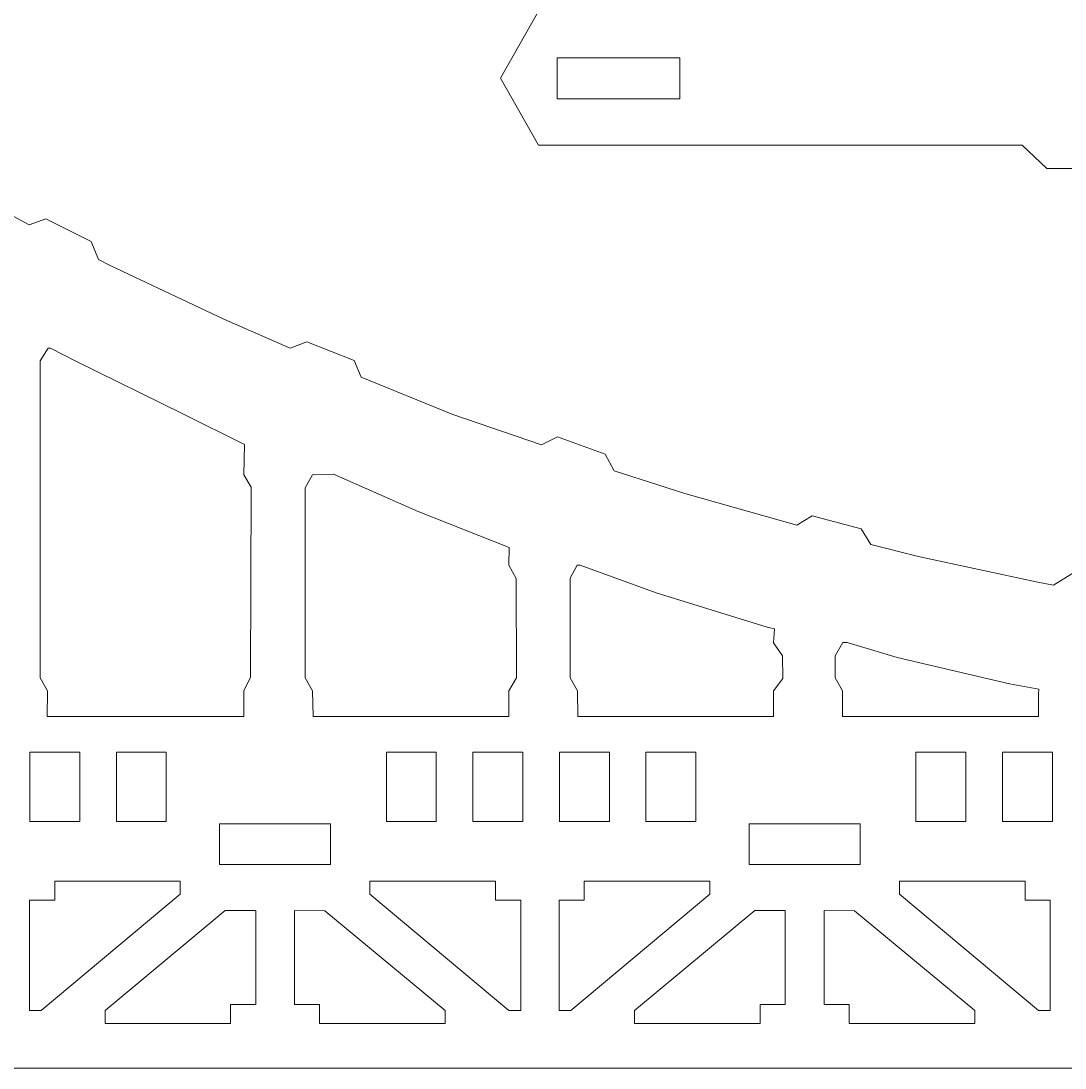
# Model space of a CAD drawing. Header units: millimetres. Extents: x -847 to 848, y -600 to 600.
# Drawn here: x -347 to -245.5, y -272.3 to -170.6 of the extents above; entities that cross this region are included whole.
import ezdxf

# ---------------------------------------------------------------- set-up
doc = ezdxf.new("R2010")
doc.units = ezdxf.units.MM
doc.header["$MEASUREMENT"] = 0

msp = doc.modelspace()

# ---------------------------------------------------------------- linework, layer by layer
at = {"color": 2, "lineweight": 5}
msp.add_open_spline([(-535.3885, -34.398), (-535.3885, -34.398), (-535.3896, -33.7854), (-535.3896, -33.7854), (-535.3896, -33.7854), (-535.3896, -33.7854), (-532.9828, -30.9459), (-532.9828, -30.9459), (-532.9828, -30.9459), (-532.9828, -30.9459), (-532.9828, -28.448), (-532.9828, -28.448), (-532.9828, -28.448), (-532.9828, -28.448), (-532.9359, -28.448), (-532.9359, -28.448), (-532.9359, -28.448), (-532.9359, -28.448), (-532.9359, -27.7929), (-532.9359, -27.7929), (-532.9359, -27.7929), (-532.9359, -27.7929), (-531.709, -27.7929), (-531.709, -27.7929), (-531.709, -27.7929), (-531.709, -27.7929), (-530.515, -26.1435), (-530.515, -26.1435), (-530.515, -26.1435), (-530.515, -26.1435), (-530.5239, -25.5068), (-530.5239, -25.5068), (-530.5239, -25.5068), (-532.0472, -24.6632), (-532.6101, -23.1772), (-532.3743, -21.7875), (-532.3743, -21.7875), (-532.2705, -19.8965), (-530.6921, -18.0486), (-528.0301, -18.0486), (-528.0301, -18.0486), (-524.9922, -18.0486), (-523.3659, -20.4563), (-523.7328, -22.5877), (-523.7328, -22.5877), (-523.7924, -23.7023), (-524.3788, -24.7878), (-525.5722, -25.4729), (-525.5722, -25.4729), (-525.5722, -25.4729), (-525.5516, -26.1181), (-525.5516, -26.1181), (-525.5516, -26.1181), (-525.5516, -26.1181), (-524.3505, -27.7929), (-524.3505, -27.7929), (-524.3505, -27.7929), (-524.3505, -27.7929), (-523.1242, -27.7929), (-523.1242, -27.7929), (-523.1242, -27.7929), (-523.1242, -27.7929), (-523.1242, -30.8906), (-523.1242, -30.8906), (-523.1242, -30.8906), (-523.1242, -30.8906), (-520.6715, -33.7854), (-520.6715, -33.7854), (-520.6715, -33.7854), (-520.6715, -33.7854), (-520.6399, -34.7857), (-520.6399, -34.7857), (-520.6399, -34.7857), (-520.6399, -34.7857), (-512.6021, -45.6883), (-512.6021, -45.6883), (-512.6021, -45.6883), (-512.6021, -45.6883), (-503.1482, -57.5864), (-503.1482, -57.5864), (-503.1482, -57.5864), (-503.1482, -57.5864), (-496.9907, -65.0097), (-496.9907, -65.0097), (-496.9907, -65.0097), (-496.9907, -65.0097), (-495.2611, -65.1541), (-495.2611, -65.1541), (-495.2611, -65.1541), (-495.2611, -65.1541), (-492.087, -68.9823), (-492.087, -68.9823), (-492.087, -68.9823), (-492.087, -68.9823), (-492.2282, -70.7514), (-492.2282, -70.7514), (-492.2282, -70.7514), (-492.2282, -70.7514), (-483.9048, -80.1979), (-483.9048, -80.1979), (-483.9048, -80.1979), (-483.9048, -80.1979), (-474.1215, -90.9103), (-474.1215, -90.9103), (-474.1215, -90.9103), (-474.1215, -90.9103), (-471.9223, -93.2069), (-471.9223, -93.2069), (-471.9223, -93.2069), (-471.9223, -93.2069), (-470.0683, -93.2907), (-470.0683, -93.2907), (-470.0683, -93.2907), (-470.0683, -93.2907), (-466.6776, -96.9202), (-466.6776, -96.9202), (-466.6776, -96.9202), (-466.6776, -96.9202), (-466.6381, -98.722), (-466.6381, -98.722), (-466.6381, -98.722), (-466.6381, -98.722), (-464.235, -101.2295), (-464.235, -101.2295), (-464.235, -101.2295), (-464.235, -101.2295), (-454.2446, -111.1534), (-454.2446, -111.1534), (-454.2446, -111.1534), (-454.2446, -111.1534), (-446.9562, -118.016), (-446.9562, -118.016), (-446.9562, -118.016), (-446.9562, -118.016), (-445.2239, -117.9317), (-445.2239, -117.9317), (-445.2239, -117.9317), (-445.2239, -117.9317), (-441.5939, -121.3087), (-441.5939, -121.3087), (-441.5939, -121.3087), (-441.5939, -121.3087), (-441.5112, -123.0826), (-441.5112, -123.0826), (-441.5112, -123.0826), (-441.5112, -123.0826), (-433.9693, -129.8198), (-433.9693, -129.8198), (-433.9693, -129.8198), (-433.9693, -129.8198), (-423.688, -138.5628), (-423.688, -138.5628), (-423.688, -138.5628), (-423.688, -138.5628), (-421.3587, -140.4658), (-421.3587, -140.4658), (-421.3587, -140.4658), (-421.3587, -140.4658), (-419.6375, -140.245), (-419.6375, -140.245), (-419.6375, -140.245), (-419.6375, -140.245), (-415.7656, -143.3279), (-415.7656, -143.3279), (-415.7656, -143.3279), (-415.7656, -143.3279), (-415.5506, -145.0892), (-415.5506, -145.0892), (-415.5506, -145.0892), (-415.5506, -145.0892), (-413.3135, -146.911), (-413.3135, -146.911), (-413.3135, -146.911), (-413.3135, -146.911), (-402.8498, -154.8677), (-402.8498, -154.8677), (-402.8498, -154.8677), (-402.8498, -154.8677), (-396.1648, -159.3967), (-396.1648, -159.3967), (-396.1648, -159.3967), (-396.1648, -159.3967), (-394.4537, -159.1116), (-394.4537, -159.1116), (-394.4537, -159.1116), (-394.4537, -159.1116), (-390.4722, -162.0454), (-390.4722, -162.0454), (-390.4722, -162.0454), (-390.4722, -162.0454), (-389.9879, -163.9864), (-389.9879, -163.9864), (-389.9879, -163.9864), (-389.9879, -163.9864), (-381.6602, -169.6), (-381.6602, -169.6), (-381.6602, -169.6), (-381.6602, -169.6), (-370.9394, -176.3777), (-370.9394, -176.3777), (-370.9394, -176.3777), (-370.9394, -176.3777), (-369.2561, -175.8038), (-369.2561, -175.8038), (-369.2561, -175.8038), (-369.2561, -175.8038), (-365.0296, -178.3545), (-365.0296, -178.3545), (-365.0296, -178.3545), (-365.0296, -178.3545), (-364.423, -180.2301), (-364.423, -180.2301), (-364.423, -180.2301), (-364.423, -180.2301), (-360.1374, -182.7639), (-360.1374, -182.7639), (-360.1374, -182.7639), (-360.1374, -182.7639), (-349.2564, -188.7581), (-349.2564, -188.7581), (-349.2564, -188.7581), (-349.2564, -188.7581), (-346.1909, -190.3912), (-346.1909, -190.3912), (-346.1909, -190.3912), (-346.1909, -190.3912), (-344.5514, -189.8147), (-344.5514, -189.8147), (-344.5514, -189.8147), (-344.5514, -189.8147), (-340.1446, -192.0207), (-340.1446, -192.0207), (-340.1446, -192.0207), (-340.1446, -192.0207), (-339.4416, -193.7762), (-339.4416, -193.7762), (-339.4416, -193.7762), (-339.4416, -193.7762), (-338.299, -194.3601), (-338.299, -194.3601), (-338.299, -194.3601), (-338.299, -194.3601), (-327.2663, -199.5727), (-327.2663, -199.5727), (-327.2663, -199.5727), (-327.2663, -199.5727), (-320.8131, -202.3731), (-320.8131, -202.3731), (-320.8131, -202.3731), (-320.8131, -202.3731), (-319.1773, -201.7766), (-319.1773, -201.7766), (-319.1773, -201.7766), (-319.1773, -201.7766), (-314.6003, -203.5858), (-314.6003, -203.5858), (-314.6003, -203.5858), (-314.6003, -203.5858), (-313.8973, -205.2089), (-313.8973, -205.2089), (-313.8973, -205.2089), (-313.8973, -205.2089), (-304.9857, -208.8236), (-304.9857, -208.8236), (-304.9857, -208.8236), (-304.9857, -208.8236), (-296.3766, -211.7764), (-296.3766, -211.7764), (-296.3766, -211.7764), (-296.3766, -211.7764), (-294.8093, -211.0149), (-294.8093, -211.0149), (-294.8093, -211.0149), (-294.8093, -211.0149), (-290.187, -212.6992), (-290.187, -212.6992), (-290.187, -212.6992), (-290.187, -212.6992), (-289.319, -214.2913), (-289.319, -214.2913), (-289.319, -214.2913), (-289.319, -214.2913), (-282.4316, -216.5136), (-282.4316, -216.5136), (-282.4316, -216.5136), (-282.4316, -216.5136), (-271.5564, -219.5755), (-271.5564, -219.5755), (-271.5564, -219.5755), (-271.5564, -219.5755), (-270.0608, -218.677), (-270.0608, -218.677), (-270.0608, -218.677), (-270.0608, -218.677), (-265.313, -219.9413), (-265.313, -219.9413), (-265.313, -219.9413), (-265.313, -219.9413), (-264.3644, -221.4538), (-264.3644, -221.4538), (-264.3644, -221.4538), (-264.3644, -221.4538), (-259.6193, -222.6448), (-259.6193, -222.6448), (-259.6193, -222.6448), (-259.6193, -222.6448), (-248.1212, -225.1259), (-248.1212, -225.1259), (-248.1212, -225.1259), (-248.1212, -225.1259), (-246.6171, -225.3989), (-246.6171, -225.3989), (-246.6171, -225.3989), (-246.6171, -225.3989), (-244.8243, -224.3206), (-244.8243, -224.3206), (-244.8243, -224.3206), (-244.8243, -224.3206), (-240.0075, -225.2782), (-240.0075, -225.2782), (-240.0075, -225.2782), (-240.0075, -225.2782), (-239.0368, -226.7485), (-239.0368, -226.7485), (-239.0368, -226.7485), (-239.0368, -226.7485), (-236.5651, -227.2181), (-236.5651, -227.2181), (-236.5651, -227.2181), (-236.5651, -227.2181), (-224.9516, -228.9214), (-224.9516, -228.9214), (-224.9516, -228.9214), (-224.9516, -228.9214), (-220.5011, -229.3435), (-220.5011, -229.3435), (-220.5011, -229.3435), (-220.5011, -229.3435), (-219.1446, -228.2368), (-219.1446, -228.2368), (-219.1446, -228.2368), (-219.1446, -228.2368), (-214.2688, -228.7996), (-214.2688, -228.7996), (-214.2688, -228.7996), (-214.2688, -228.7996), (-213.1879, -230.1872), (-213.1879, -230.1872), (-213.1879, -230.1872), (-213.1879, -230.1872), (-201.5606, -231.1595), (-201.5606, -231.1595), (-201.5606, -231.1595), (-201.5606, -231.1595), (-196.5525, -231.3213), (-196.5525, -231.3213), (-196.5525, -231.3213), (-196.5525, -231.3213), (-195.2725, -230.124), (-195.2725, -230.124), (-195.2725, -230.124), (-195.2725, -230.124), (-190.3714, -230.349), (-190.3714, -230.349), (-190.3714, -230.349), (-190.3714, -230.349), (-189.2004, -231.6597), (-189.2004, -231.6597), (-189.2004, -231.6597), (-189.2004, -231.6597), (-177.9167, -231.8415), (-177.9167, -231.8415), (-177.9167, -231.8415), (-177.9167, -231.8415), (-171.1147, -231.8315), (-171.1147, -231.8315), (-171.1147, -231.8315), (-171.1147, -231.8315), (-169.8873, -230.5761), (-169.8873, -230.5761), (-169.8873, -230.5761), (-169.8873, -230.5761), (-167.4373, -230.5698), (-167.4373, -230.5698), (-167.4373, -230.5698), (-167.4373, -230.5698), (-167.4276, -248.59), (-167.4276, -248.59), (-167.4276, -248.59), (-167.4276, -248.59), (-178.1555, -248.59), (-178.1555, -248.59), (-178.1555, -248.59), (-178.1555, -248.59), (-178.1555, -252.59), (-178.1555, -252.59), (-178.1555, -252.59), (-178.1555, -252.59), (-167.4279, -252.59), (-167.4279, -252.59), (-167.4279, -252.59), (-167.4279, -252.59), (-167.4426, -272.3283), (-167.4426, -272.3283), (-167.4426, -272.3283), (-167.4426, -272.3283), (-518.5563, -272.3283), (-518.5563, -272.3283), (-518.5563, -272.3283), (-518.5563, -272.3283), (-519.8063, -272.3283), (-519.8063, -272.3283), (-519.8063, -272.3283), (-519.8063, -272.3283), (-522.0031, -272.3283), (-522.0031, -272.3283), (-522.0031, -272.3283), (-522.0031, -272.3283), (-523.7404, -272.3283), (-523.7404, -272.3283), (-523.7404, -272.3283), (-523.7404, -272.3283), (-525.0016, -272.3283), (-525.0016, -272.3283), (-525.0016, -272.3283), (-525.0016, -272.3283), (-525.7703, -272.3283), (-525.7703, -272.3283), (-525.7703, -272.3283), (-525.7703, -272.3283), (-526.0301, -272.3283), (-526.0301, -272.3283), (-526.0301, -272.3283), (-526.0301, -272.3283), (-529.8735, -272.3283), (-529.8735, -272.3283), (-529.8735, -272.3283), (-529.8735, -272.3283), (-533.5039, -272.3283), (-533.5039, -272.3283), (-533.5039, -272.3283), (-533.5039, -272.3283), (-533.5039, -272.3281), (-533.5039, -272.3281), (-533.5039, -272.3281), (-635.5352, -272.3275), (-737.5109, -272.3037), (-839.5427, -272.3037), (-839.5427, -272.3037), (-839.5427, -272.3037), (-839.5427, -252.59), (-839.5427, -252.59), (-839.5427, -252.59), (-839.5427, -252.59), (-828.7428, -252.59), (-828.7428, -252.59), (-828.7428, -252.59), (-828.7428, -252.59), (-828.7428, -248.59), (-828.7428, -248.59), (-828.7428, -248.59), (-828.7428, -248.59), (-839.5427, -248.59), (-839.5427, -248.59), (-839.5427, -248.59), (-839.5427, -248.59), (-839.5427, -232.3574), (-839.5427, -232.3574), (-839.5427, -232.3574), (-839.5427, -232.3574), (-838.3738, -231.1059), (-838.3738, -231.1059), (-838.3738, -231.1059), (-838.3738, -231.1059), (-835.9206, -231.1059), (-835.9206, -231.1059), (-835.9206, -231.1059), (-835.9206, -231.1059), (-833.4679, -228.6031), (-833.4679, -228.6031), (-833.4679, -228.6031), (-833.4679, -228.6031), (-833.4679, -223.5956), (-833.4679, -223.5956), (-833.4679, -223.5956), (-833.4679, -223.5956), (-832.2416, -222.345), (-832.2416, -222.345), (-832.2416, -222.345), (-832.2416, -222.345), (-829.7889, -222.345), (-829.7889, -222.345), (-829.7889, -222.345), (-829.7889, -222.345), (-827.3357, -219.8412), (-827.3357, -219.8412), (-827.3357, -219.8412), (-827.3357, -219.8412), (-827.3357, -213.5831), (-827.3357, -213.5831), (-827.3357, -213.5831), (-827.3357, -213.5831), (-826.1094, -212.3309), (-826.1094, -212.3309), (-826.1094, -212.3309), (-826.1094, -212.3309), (-818.7498, -212.3309), (-818.7498, -212.3309), (-818.7498, -212.3309), (-818.7498, -212.3309), (-817.5235, -213.5831), (-817.5235, -213.5831), (-817.5235, -213.5831), (-817.5235, -213.5831), (-817.5235, -221.0928), (-817.5235, -221.0928), (-817.5235, -221.0928), (-817.5235, -221.0928), (-816.2972, -222.345), (-816.2972, -222.345), (-816.2972, -222.345), (-816.2972, -222.345), (-816.2972, -224.8477), (-816.2972, -224.8477), (-816.2972, -224.8477), (-816.2972, -224.8477), (-815.4909, -225.2351), (-815.4909, -225.2351), (-815.4909, -225.2351), (-815.4909, -225.2351), (-803.7261, -222.7597), (-803.7261, -222.7597), (-803.7261, -222.7597), (-803.7261, -222.7597), (-791.5402, -219.7432), (-791.5402, -219.7432), (-791.5402, -219.7432), (-791.5402, -219.7432), (-790.6838, -218.2033), (-790.6838, -218.2033), (-790.6838, -218.2033), (-790.6838, -218.2033), (-785.9535, -216.8737), (-785.9535, -216.8737), (-785.9535, -216.8737), (-785.9535, -216.8737), (-784.4457, -217.748), (-784.4457, -217.748), (-784.4457, -217.748), (-784.4457, -217.748), (-780.3009, -216.6413), (-780.3009, -216.6413), (-780.3009, -216.6413), (-780.3009, -216.6413), (-768.6483, -212.9981), (-768.6483, -212.9981), (-768.6483, -212.9981), (-768.6483, -212.9981), (-766.4797, -212.1359), (-766.4797, -212.1359), (-766.4797, -212.1359), (-766.4797, -212.1359), (-765.6829, -210.5644), (-765.6829, -210.5644), (-765.6829, -210.5644), (-765.6829, -210.5644), (-761.0079, -209.0477), (-761.0079, -209.0477), (-761.0079, -209.0477), (-761.0079, -209.0477), (-759.4669, -209.8609), (-759.4669, -209.8609), (-759.4669, -209.8609), (-759.4669, -209.8609), (-757.0443, -208.9665), (-757.0443, -208.9665), (-757.0443, -208.9665), (-757.0443, -208.9665), (-745.4935, -204.545), (-745.4935, -204.545), (-745.4935, -204.545), (-745.4935, -204.545), (-741.8877, -203.0362), (-741.8877, -203.0362), (-741.8877, -203.0362), (-741.8877, -203.0362), (-741.0208, -201.1732), (-741.0208, -201.1732), (-741.0208, -201.1732), (-741.0208, -201.1732), (-736.4591, -199.3335), (-736.4591, -199.3335), (-736.4591, -199.3335), (-736.4591, -199.3335), (-734.867, -200.037), (-734.867, -200.037), (-734.867, -200.037), (-734.867, -200.037), (-734.0012, -199.7356), (-734.0012, -199.7356), (-734.0012, -199.7356), (-734.0012, -199.7356), (-722.5731, -194.5346), (-722.5731, -194.5346), (-722.5731, -194.5346), (-722.5731, -194.5346), (-716.3329, -191.4638), (-716.3329, -191.4638), (-716.3329, -191.4638), (-716.3329, -191.4638), (-715.6346, -189.6098), (-715.6346, -189.6098), (-715.6346, -189.6098), (-715.6346, -189.6098), (-711.1931, -187.486), (-711.1931, -187.486), (-711.1931, -187.486), (-711.1931, -187.486), (-709.4192, -187.994), (-709.4192, -187.994), (-709.4192, -187.994), (-709.4192, -187.994), (-699.9284, -182.9643), (-699.9284, -182.9643), (-699.9284, -182.9643), (-699.9284, -182.9643), (-691.1591, -177.9214), (-691.1591, -177.9214), (-691.1591, -177.9214), (-691.1591, -177.9214), (-690.7243, -176.2076), (-690.7243, -176.2076), (-690.7243, -176.2076), (-690.7243, -176.2076), (-686.4941, -173.6712), (-686.4941, -173.6712), (-686.4941, -173.6712), (-686.4941, -173.6712), (-684.6565, -174.1212), (-684.6565, -174.1212), (-684.6565, -174.1212), (-684.6565, -174.1212), (-677.602, -169.8319), (-677.602, -169.8319), (-677.602, -169.8319), (-677.602, -169.8319), (-666.5724, -162.6805), (-666.5724, -162.6805), (-666.5724, -162.6805), (-666.5724, -162.6805), (-665.7708, -162.0307), (-665.7708, -162.0307), (-665.7708, -162.0307), (-665.7708, -162.0307), (-665.4314, -160.2948), (-665.4314, -160.2948), (-665.4314, -160.2948), (-665.4314, -160.2948), (-661.3509, -157.5159), (-661.3509, -157.5159), (-661.3509, -157.5159), (-661.3509, -157.5159), (-659.6497, -157.8632), (-659.6497, -157.8632), (-659.6497, -157.8632), (-659.6497, -157.8632), (-655.6392, -155.1376), (-655.6392, -155.1376), (-655.6392, -155.1376), (-655.6392, -155.1376), (-644.8067, -147.2036), (-644.8067, -147.2036), (-644.8067, -147.2036), (-644.8067, -147.2036), (-640.3119, -143.5852), (-640.3119, -143.5852), (-640.3119, -143.5852), (-640.3119, -143.5852), (-640.0742, -141.8324), (-640.0742, -141.8324), (-640.0742, -141.8324), (-640.0742, -141.8324), (-636.1607, -138.8121), (-636.1607, -138.8121), (-636.1607, -138.8121), (-636.1607, -138.8121), (-634.4432, -139.0556), (-634.4432, -139.0556), (-634.4432, -139.0556), (-634.4432, -139.0556), (-623.4674, -130.163), (-623.4674, -130.163), (-623.4674, -130.163), (-623.4674, -130.163), (-614.9157, -122.6701), (-614.9157, -122.6701), (-614.9157, -122.6701), (-614.9157, -122.6701), (-614.7845, -120.9051), (-614.7845, -120.9051), (-614.7845, -120.9051), (-614.7845, -120.9051), (-611.0623, -117.6425), (-611.0623, -117.6425), (-611.0623, -117.6425), (-611.0623, -117.6425), (-609.3332, -117.7769), (-609.3332, -117.7769), (-609.3332, -117.7769), (-609.3332, -117.7769), (-602.5981, -111.554), (-602.5981, -111.554), (-602.5981, -111.554), (-602.5981, -111.554), (-592.3538, -101.6622), (-592.3538, -101.6622), (-592.3538, -101.6622), (-592.3538, -101.6622), (-589.4689, -98.7279), (-589.4689, -98.7279), (-589.4689, -98.7279), (-589.4689, -98.7279), (-589.401, -96.71), (-589.401, -96.71), (-589.401, -96.71), (-589.401, -96.71), (-585.8774, -93.2249), (-585.8774, -93.2249), (-585.8774, -93.2249), (-585.8774, -93.2249), (-584.0867, -93.2534), (-584.0867, -93.2534), (-584.0867, -93.2534), (-584.0867, -93.2534), (-582.2438, -91.3778), (-582.2438, -91.3778), (-582.2438, -91.3778), (-582.2438, -91.3778), (-572.2729, -80.7013), (-572.2729, -80.7013), (-572.2729, -80.7013), (-572.2729, -80.7013), (-563.8567, -71.0951), (-563.8567, -71.0951), (-563.8567, -71.0951), (-563.8567, -71.0951), (-563.9484, -69.3275), (-563.9484, -69.3275), (-563.9484, -69.3275), (-563.9484, -69.3275), (-560.6667, -65.6048), (-560.6667, -65.6048), (-560.6667, -65.6048), (-560.6667, -65.6048), (-558.9092, -65.4414), (-558.9092, -65.4414), (-558.9092, -65.4414), (-558.9092, -65.4414), (-552.7717, -58.1699), (-552.7717, -58.1699), (-552.7717, -58.1699), (-552.7717, -58.1699), (-543.2515, -46.316), (-543.2515, -46.316), (-543.2515, -46.316), (-543.2515, -46.316), (-538.9474, -40.3556), (-536.7282, -37.2816), (-536.7282, -37.2816), (-535.9572, -36.2139), (-535.4381, -35.4946), (-535.4381, -35.4946), (-535.4381, -35.4946), (-535.4381, -35.4946), (-535.4355, -34.4569), (-535.4355, -34.4569), (-535.4355, -34.4569), (-535.4355, -34.4569), (-535.3885, -34.398), (-535.3885, -34.398)], degree=3, knots=[0, 0, 0, 0, 0.00512821, 0.00512821, 0.00512821, 0.00512821, 0.01025641, 0.01025641, 0.01025641, 0.01025641, 0.01538462, 0.01538462, 0.01538462, 0.01538462, 0.02051282, 0.02051282, 0.02051282, 0.02051282, 0.02564103, 0.02564103, 0.02564103, 0.02564103, 0.03076923, 0.03076923, 0.03076923, 0.03076923, 0.03589744, 0.03589744, 0.03589744, 0.03589744, 0.04102564, 0.04102564, 0.04102564, 0.04102564, 0.04615385, 0.04615385, 0.04615385, 0.04615385, 0.05128205, 0.05128205, 0.05128205, 0.05128205, 0.05641026, 0.05641026, 0.05641026, 0.05641026, 0.06153846, 0.06153846, 0.06153846, 0.06153846, 0.06666667, 0.06666667, 0.06666667, 0.06666667, 0.07179487, 0.07179487, 0.07179487, 0.07179487, 0.07692308, 0.07692308, 0.07692308, 0.07692308, 0.08205128, 0.08205128, 0.08205128, 0.08205128, 0.08717949, 0.08717949, 0.08717949, 0.08717949, 0.09230769, 0.09230769, 0.09230769, 0.09230769, 0.0974359, 0.0974359, 0.0974359, 0.0974359, 0.1025641, 0.1025641, 0.1025641, 0.1025641, 0.10769231, 0.10769231, 0.10769231, 0.10769231, 0.11282051, 0.11282051, 0.11282051, 0.11282051, 0.11794872, 0.11794872, 0.11794872, 0.11794872, 0.12307692, 0.12307692, 0.12307692, 0.12307692, 0.12820513, 0.12820513, 0.12820513, 0.12820513, 0.13333333, 0.13333333, 0.13333333, 0.13333333, 0.13846154, 0.13846154, 0.13846154, 0.13846154, 0.14358974, 0.14358974, 0.14358974, 0.14358974, 0.14871795, 0.14871795, 0.14871795, 0.14871795, 0.15384615, 0.15384615, 0.15384615, 0.15384615, 0.15897436, 0.15897436, 0.15897436, 0.15897436, 0.16410256, 0.16410256, 0.16410256, 0.16410256, 0.16923077, 0.16923077, 0.16923077, 0.16923077, 0.17435897, 0.17435897, 0.17435897, 0.17435897, 0.17948718, 0.17948718, 0.17948718, 0.17948718, 0.18461538, 0.18461538, 0.18461538, 0.18461538, 0.18974359, 0.18974359, 0.18974359, 0.18974359, 0.19487179, 0.19487179, 0.19487179, 0.19487179, 0.2, 0.2, 0.2, 0.2, 0.20512821, 0.20512821, 0.20512821, 0.20512821, 0.21025641, 0.21025641, 0.21025641, 0.21025641, 0.21538462, 0.21538462, 0.21538462, 0.21538462, 0.22051282, 0.22051282, 0.22051282, 0.22051282, 0.22564103, 0.22564103, 0.22564103, 0.22564103, 0.23076923, 0.23076923, 0.23076923, 0.23076923, 0.23589744, 0.23589744, 0.23589744, 0.23589744, 0.24102564, 0.24102564, 0.24102564, 0.24102564, 0.24615385, 0.24615385, 0.24615385, 0.24615385, 0.25128205, 0.25128205, 0.25128205, 0.25128205, 0.25641026, 0.25641026, 0.25641026, 0.25641026, 0.26153846, 0.26153846, 0.26153846, 0.26153846, 0.26666667, 0.26666667, 0.26666667, 0.26666667, 0.27179487, 0.27179487, 0.27179487, 0.27179487, 0.27692308, 0.27692308, 0.27692308, 0.27692308, 0.28205128, 0.28205128, 0.28205128, 0.28205128, 0.28717949, 0.28717949, 0.28717949, 0.28717949, 0.29230769, 0.29230769, 0.29230769, 0.29230769, 0.2974359, 0.2974359, 0.2974359, 0.2974359, 0.3025641, 0.3025641, 0.3025641, 0.3025641, 0.30769231, 0.30769231, 0.30769231, 0.30769231, 0.31282051, 0.31282051, 0.31282051, 0.31282051, 0.31794872, 0.31794872, 0.31794872, 0.31794872, 0.32307692, 0.32307692, 0.32307692, 0.32307692, 0.32820513, 0.32820513, 0.32820513, 0.32820513, 0.33333333, 0.33333333, 0.33333333, 0.33333333, 0.33846154, 0.33846154, 0.33846154, 0.33846154, 0.34358974, 0.34358974, 0.34358974, 0.34358974, 0.34871795, 0.34871795, 0.34871795, 0.34871795, 0.35384615, 0.35384615, 0.35384615, 0.35384615, 0.35897436, 0.35897436, 0.35897436, 0.35897436, 0.36410256, 0.36410256, 0.36410256, 0.36410256, 0.36923077, 0.36923077, 0.36923077, 0.36923077, 0.37435897, 0.37435897, 0.37435897, 0.37435897, 0.37948718, 0.37948718, 0.37948718, 0.37948718, 0.38461538, 0.38461538, 0.38461538, 0.38461538, 0.38974359, 0.38974359, 0.38974359, 0.38974359, 0.39487179, 0.39487179, 0.39487179, 0.39487179, 0.4, 0.4, 0.4, 0.4, 0.40512821, 0.40512821, 0.40512821, 0.40512821, 0.41025641, 0.41025641, 0.41025641, 0.41025641, 0.41538462, 0.41538462, 0.41538462, 0.41538462, 0.42051282, 0.42051282, 0.42051282, 0.42051282, 0.42564103, 0.42564103, 0.42564103, 0.42564103, 0.43076923, 0.43076923, 0.43076923, 0.43076923, 0.43589744, 0.43589744, 0.43589744, 0.43589744, 0.44102564, 0.44102564, 0.44102564, 0.44102564, 0.44615385, 0.44615385, 0.44615385, 0.44615385, 0.45128205, 0.45128205, 0.45128205, 0.45128205, 0.45641026, 0.45641026, 0.45641026, 0.45641026, 0.46153846, 0.46153846, 0.46153846, 0.46153846, 0.46666667, 0.46666667, 0.46666667, 0.46666667, 0.47179487, 0.47179487, 0.47179487, 0.47179487, 0.47692308, 0.47692308, 0.47692308, 0.47692308, 0.48205128, 0.48205128, 0.48205128, 0.48205128, 0.48717949, 0.48717949, 0.48717949, 0.48717949, 0.49230769, 0.49230769, 0.49230769, 0.49230769, 0.4974359, 0.4974359, 0.4974359, 0.4974359, 0.5025641, 0.5025641, 0.5025641, 0.5025641, 0.50769231, 0.50769231, 0.50769231, 0.50769231, 0.51282051, 0.51282051, 0.51282051, 0.51282051, 0.51794872, 0.51794872, 0.51794872, 0.51794872, 0.52307692, 0.52307692, 0.52307692, 0.52307692, 0.52820513, 0.52820513, 0.52820513, 0.52820513, 0.53333333, 0.53333333, 0.53333333, 0.53333333, 0.53846154, 0.53846154, 0.53846154, 0.53846154, 0.54358974, 0.54358974, 0.54358974, 0.54358974, 0.54871795, 0.54871795, 0.54871795, 0.54871795, 0.55384615, 0.55384615, 0.55384615, 0.55384615, 0.55897436, 0.55897436, 0.55897436, 0.55897436, 0.56410256, 0.56410256, 0.56410256, 0.56410256, 0.56923077, 0.56923077, 0.56923077, 0.56923077, 0.57435897, 0.57435897, 0.57435897, 0.57435897, 0.57948718, 0.57948718, 0.57948718, 0.57948718, 0.58461538, 0.58461538, 0.58461538, 0.58461538, 0.58974359, 0.58974359, 0.58974359, 0.58974359, 0.59487179, 0.59487179, 0.59487179, 0.59487179, 0.6, 0.6, 0.6, 0.6, 0.60512821, 0.60512821, 0.60512821, 0.60512821, 0.61025641, 0.61025641, 0.61025641, 0.61025641, 0.61538462, 0.61538462, 0.61538462, 0.61538462, 0.62051282, 0.62051282, 0.62051282, 0.62051282, 0.62564103, 0.62564103, 0.62564103, 0.62564103, 0.63076923, 0.63076923, 0.63076923, 0.63076923, 0.63589744, 0.63589744, 0.63589744, 0.63589744, 0.64102564, 0.64102564, 0.64102564, 0.64102564, 0.64615385, 0.64615385, 0.64615385, 0.64615385, 0.65128205, 0.65128205, 0.65128205, 0.65128205, 0.65641026, 0.65641026, 0.65641026, 0.65641026, 0.66153846, 0.66153846, 0.66153846, 0.66153846, 0.66666667, 0.66666667, 0.66666667, 0.66666667, 0.67179487, 0.67179487, 0.67179487, 0.67179487, 0.67692308, 0.67692308, 0.67692308, 0.67692308, 0.68205128, 0.68205128, 0.68205128, 0.68205128, 0.68717949, 0.68717949, 0.68717949, 0.68717949, 0.69230769, 0.69230769, 0.69230769, 0.69230769, 0.6974359, 0.6974359, 0.6974359, 0.6974359, 0.7025641, 0.7025641, 0.7025641, 0.7025641, 0.70769231, 0.70769231, 0.70769231, 0.70769231, 0.71282051, 0.71282051, 0.71282051, 0.71282051, 0.71794872, 0.71794872, 0.71794872, 0.71794872, 0.72307692, 0.72307692, 0.72307692, 0.72307692, 0.72820513, 0.72820513, 0.72820513, 0.72820513, 0.73333333, 0.73333333, 0.73333333, 0.73333333, 0.73846154, 0.73846154, 0.73846154, 0.73846154, 0.74358974, 0.74358974, 0.74358974, 0.74358974, 0.74871795, 0.74871795, 0.74871795, 0.74871795, 0.75384615, 0.75384615, 0.75384615, 0.75384615, 0.75897436, 0.75897436, 0.75897436, 0.75897436, 0.76410256, 0.76410256, 0.76410256, 0.76410256, 0.76923077, 0.76923077, 0.76923077, 0.76923077, 0.77435897, 0.77435897, 0.77435897, 0.77435897, 0.77948718, 0.77948718, 0.77948718, 0.77948718, 0.78461538, 0.78461538, 0.78461538, 0.78461538, 0.78974359, 0.78974359, 0.78974359, 0.78974359, 0.79487179, 0.79487179, 0.79487179, 0.79487179, 0.8, 0.8, 0.8, 0.8, 0.80512821, 0.80512821, 0.80512821, 0.80512821, 0.81025641, 0.81025641, 0.81025641, 0.81025641, 0.81538462, 0.81538462, 0.81538462, 0.81538462, 0.82051282, 0.82051282, 0.82051282, 0.82051282, 0.82564103, 0.82564103, 0.82564103, 0.82564103, 0.83076923, 0.83076923, 0.83076923, 0.83076923, 0.83589744, 0.83589744, 0.83589744, 0.83589744, 0.84102564, 0.84102564, 0.84102564, 0.84102564, 0.84615385, 0.84615385, 0.84615385, 0.84615385, 0.85128205, 0.85128205, 0.85128205, 0.85128205, 0.85641026, 0.85641026, 0.85641026, 0.85641026, 0.86153846, 0.86153846, 0.86153846, 0.86153846, 0.86666667, 0.86666667, 0.86666667, 0.86666667, 0.87179487, 0.87179487, 0.87179487, 0.87179487, 0.87692308, 0.87692308, 0.87692308, 0.87692308, 0.88205128, 0.88205128, 0.88205128, 0.88205128, 0.88717949, 0.88717949, 0.88717949, 0.88717949, 0.89230769, 0.89230769, 0.89230769, 0.89230769, 0.8974359, 0.8974359, 0.8974359, 0.8974359, 0.9025641, 0.9025641, 0.9025641, 0.9025641, 0.90769231, 0.90769231, 0.90769231, 0.90769231, 0.91282051, 0.91282051, 0.91282051, 0.91282051, 0.91794872, 0.91794872, 0.91794872, 0.91794872, 0.92307692, 0.92307692, 0.92307692, 0.92307692, 0.92820513, 0.92820513, 0.92820513, 0.92820513, 0.93333333, 0.93333333, 0.93333333, 0.93333333, 0.93846154, 0.93846154, 0.93846154, 0.93846154, 0.94358974, 0.94358974, 0.94358974, 0.94358974, 0.94871795, 0.94871795, 0.94871795, 0.94871795, 0.95384615, 0.95384615, 0.95384615, 0.95384615, 0.95897436, 0.95897436, 0.95897436, 0.95897436, 0.96410256, 0.96410256, 0.96410256, 0.96410256, 0.96923077, 0.96923077, 0.96923077, 0.96923077, 0.97435897, 0.97435897, 0.97435897, 0.97435897, 0.97948718, 0.97948718, 0.97948718, 0.97948718, 0.98461538, 0.98461538, 0.98461538, 0.98461538, 0.98974359, 0.98974359, 0.98974359, 0.98974359, 0.99487179, 0.99487179, 0.99487179, 0.99487179, 1, 1, 1, 1], dxfattribs=at)
at = {"color": 40, "lineweight": 5}
for points, knots in [([(-24.3723, -190.13), (-24.3723, -190.13), (-43.6501, -190.13), (-43.6501, -190.13), (-43.6501, -190.13), (-43.6501, -190.13), (-46.0595, -187.526), (-46.0595, -187.526), (-46.0595, -187.526), (-46.0595, -187.526), (-185.8166, -187.526), (-185.8166, -187.526), (-185.8166, -187.526), (-185.8166, -187.526), (-188.226, -184.9227), (-188.226, -184.9227), (-188.226, -184.9227), (-188.226, -184.9227), (-247.2628, -184.9227), (-247.2628, -184.9227), (-247.2628, -184.9227), (-247.2628, -184.9227), (-249.6717, -182.6697), (-249.6717, -182.6697), (-249.6717, -182.6697), (-249.6717, -182.6697), (-296.6592, -182.6697), (-296.6592, -182.6697), (-296.6592, -182.6697), (-296.6592, -182.6697), (-300.3519, -176.1607), (-300.3519, -176.1607), (-300.3519, -176.1607), (-300.3519, -176.1607), (-296.6592, -169.6554), (-296.6592, -169.6554), (-296.6592, -169.6554), (-296.6592, -169.6554), (-249.6717, -169.6554), (-249.6717, -169.6554), (-249.6717, -169.6554), (-249.6717, -169.6554), (-247.2628, -167.4009), (-247.2628, -167.4009), (-247.2628, -167.4009), (-247.2628, -167.4009), (-188.226, -167.4009), (-188.226, -167.4009), (-188.226, -167.4009), (-188.226, -167.4009), (-185.8166, -164.7991), (-185.8166, -164.7991), (-185.8166, -164.7991), (-185.8166, -164.7991), (-46.0595, -164.7991), (-46.0595, -164.7991), (-46.0595, -164.7991), (-46.0595, -164.7991), (-43.6501, -162.1952), (-43.6501, -162.1952), (-43.6501, -162.1952), (-43.6501, -162.1952), (-24.3723, -162.1952), (-24.3723, -162.1952), (-24.3723, -162.1952), (-24.3723, -162.1952), (-24.3723, -156.6396), (-24.3723, -156.6396), (-24.3723, -156.6396), (-24.3723, -156.6396), (-21.9629, -152.7366), (-21.9629, -152.7366), (-21.9629, -152.7366), (-21.9629, -152.7366), (9.361, -152.7366), (9.361, -152.7366), (9.361, -152.7366), (9.361, -152.7366), (9.361, -199.5891), (9.361, -199.5891), (9.361, -199.5891), (9.361, -199.5891), (-21.9629, -199.5891), (-21.9629, -199.5891), (-21.9629, -199.5891), (-21.9629, -199.5891), (-24.3723, -195.6835), (-24.3723, -195.6835), (-24.3723, -195.6835), (-24.3723, -195.6835), (-24.3723, -190.13), (-24.3723, -190.13)], [0, 0, 0, 0, 0.04347826, 0.04347826, 0.04347826, 0.04347826, 0.08695652, 0.08695652, 0.08695652, 0.08695652, 0.13043478, 0.13043478, 0.13043478, 0.13043478, 0.17391304, 0.17391304, 0.17391304, 0.17391304, 0.2173913, 0.2173913, 0.2173913, 0.2173913, 0.26086957, 0.26086957, 0.26086957, 0.26086957, 0.30434783, 0.30434783, 0.30434783, 0.30434783, 0.34782609, 0.34782609, 0.34782609, 0.34782609, 0.39130435, 0.39130435, 0.39130435, 0.39130435, 0.43478261, 0.43478261, 0.43478261, 0.43478261, 0.47826087, 0.47826087, 0.47826087, 0.47826087, 0.52173913, 0.52173913, 0.52173913, 0.52173913, 0.56521739, 0.56521739, 0.56521739, 0.56521739, 0.60869565, 0.60869565, 0.60869565, 0.60869565, 0.65217391, 0.65217391, 0.65217391, 0.65217391, 0.69565217, 0.69565217, 0.69565217, 0.69565217, 0.73913043, 0.73913043, 0.73913043, 0.73913043, 0.7826087, 0.7826087, 0.7826087, 0.7826087, 0.82608696, 0.82608696, 0.82608696, 0.82608696, 0.86956522, 0.86956522, 0.86956522, 0.86956522, 0.91304348, 0.91304348, 0.91304348, 0.91304348, 0.95652174, 0.95652174, 0.95652174, 0.95652174, 1, 1, 1, 1]), ([(-282.9239, -174.1671), (-282.9239, -174.1671), (-282.9239, -178.1581), (-282.9239, -178.1581), (-282.9239, -178.1581), (-282.9239, -178.1581), (-294.8595, -178.1581), (-294.8595, -178.1581), (-294.8595, -178.1581), (-294.8595, -178.1581), (-294.8595, -174.1671), (-294.8595, -174.1671), (-294.8595, -174.1671), (-294.8595, -174.1671), (-282.9239, -174.1671), (-282.9239, -174.1671)], [0, 0, 0, 0, 0.25, 0.25, 0.25, 0.25, 0.5, 0.5, 0.5, 0.5, 0.75, 0.75, 0.75, 0.75, 1, 1, 1, 1])]:
    msp.add_open_spline(points, degree=3, knots=knots, dxfattribs=at)
at = {"color": 7, "lineweight": 5}
for points, knots in [([(-325.3248, -214.6907), (-325.3248, -214.6907), (-325.2542, -211.7395), (-325.2542, -211.7395), (-325.2542, -211.7395), (-325.2542, -211.7395), (-331.2388, -208.7567), (-331.2388, -208.7567), (-331.2388, -208.7567), (-331.2388, -208.7567), (-341.6592, -203.6437), (-341.6592, -203.6437), (-341.6592, -203.6437), (-341.6592, -203.6437), (-344.0934, -202.3995), (-344.0934, -202.3995), (-344.0934, -202.3995), (-344.0934, -202.3995), (-344.3258, -202.3947), (-344.3258, -202.3947), (-344.3258, -202.3947), (-344.3258, -202.3947), (-345.1016, -203.6232), (-345.1016, -203.6232), (-345.1016, -203.6232), (-345.1016, -203.6232), (-345.1016, -234.4169), (-345.1016, -234.4169), (-345.1016, -234.4169), (-345.1016, -234.4169), (-344.398, -235.6722), (-344.398, -235.6722), (-344.398, -235.6722), (-344.398, -235.6722), (-344.4238, -238.1818), (-344.4238, -238.1818), (-344.4238, -238.1818), (-344.4238, -238.1818), (-325.3248, -238.1818), (-325.3248, -238.1818), (-325.3248, -238.1818), (-325.3248, -238.1818), (-325.3248, -235.6722), (-325.3248, -235.6722), (-325.3248, -235.6722), (-325.3248, -235.6722), (-324.6539, -234.3416), (-324.6539, -234.3416), (-324.6539, -234.3416), (-324.6539, -234.3416), (-324.6165, -215.8765), (-324.6165, -215.8765), (-324.6165, -215.8765), (-324.6165, -215.8765), (-325.3248, -214.6907), (-325.3248, -214.6907)], [0, 0, 0, 0, 0.07142857, 0.07142857, 0.07142857, 0.07142857, 0.14285714, 0.14285714, 0.14285714, 0.14285714, 0.21428571, 0.21428571, 0.21428571, 0.21428571, 0.28571429, 0.28571429, 0.28571429, 0.28571429, 0.35714286, 0.35714286, 0.35714286, 0.35714286, 0.42857143, 0.42857143, 0.42857143, 0.42857143, 0.5, 0.5, 0.5, 0.5, 0.57142857, 0.57142857, 0.57142857, 0.57142857, 0.64285714, 0.64285714, 0.64285714, 0.64285714, 0.71428571, 0.71428571, 0.71428571, 0.71428571, 0.78571429, 0.78571429, 0.78571429, 0.78571429, 0.85714286, 0.85714286, 0.85714286, 0.85714286, 0.92857143, 0.92857143, 0.92857143, 0.92857143, 1, 1, 1, 1]), ([(-299.5692, -223.478), (-299.5692, -223.478), (-299.5339, -221.7452), (-299.5339, -221.7452), (-299.5339, -221.7452), (-299.5339, -221.7452), (-308.3838, -218.2454), (-308.3838, -218.2454), (-308.3838, -218.2454), (-308.3838, -218.2454), (-316.5955, -214.638), (-316.5955, -214.638), (-316.5955, -214.638), (-316.5955, -214.638), (-318.6424, -214.6907), (-318.6424, -214.6907), (-318.6424, -214.6907), (-318.6424, -214.6907), (-319.346, -215.9461), (-319.346, -215.9461), (-319.346, -215.9461), (-319.346, -215.9461), (-319.346, -234.4169), (-319.346, -234.4169), (-319.346, -234.4169), (-319.346, -234.4169), (-318.6424, -235.6722), (-318.6424, -235.6722), (-318.6424, -235.6722), (-318.6424, -235.6722), (-318.5744, -238.1818), (-318.5744, -238.1818), (-318.5744, -238.1818), (-318.5744, -238.1818), (-299.5692, -238.1818), (-299.5692, -238.1818), (-299.5692, -238.1818), (-299.5692, -238.1818), (-299.5692, -235.6722), (-299.5692, -235.6722), (-299.5692, -235.6722), (-299.5692, -235.6722), (-298.8182, -234.4022), (-298.8182, -234.4022), (-298.8182, -234.4022), (-298.8182, -234.4022), (-298.8435, -224.757), (-298.8435, -224.757), (-298.8435, -224.757), (-298.8435, -224.757), (-299.5692, -223.478), (-299.5692, -223.478)], [0, 0, 0, 0, 0.07692308, 0.07692308, 0.07692308, 0.07692308, 0.15384615, 0.15384615, 0.15384615, 0.15384615, 0.23076923, 0.23076923, 0.23076923, 0.23076923, 0.30769231, 0.30769231, 0.30769231, 0.30769231, 0.38461538, 0.38461538, 0.38461538, 0.38461538, 0.46153846, 0.46153846, 0.46153846, 0.46153846, 0.53846154, 0.53846154, 0.53846154, 0.53846154, 0.61538462, 0.61538462, 0.61538462, 0.61538462, 0.69230769, 0.69230769, 0.69230769, 0.69230769, 0.76923077, 0.76923077, 0.76923077, 0.76923077, 0.84615385, 0.84615385, 0.84615385, 0.84615385, 0.92307692, 0.92307692, 0.92307692, 0.92307692, 1, 1, 1, 1]), ([(-273.8136, -231.0099), (-273.8136, -231.0099), (-273.7461, -229.6618), (-273.7461, -229.6618), (-273.7461, -229.6618), (-273.7461, -229.6618), (-274.437, -229.4884), (-274.437, -229.4884), (-274.437, -229.4884), (-274.437, -229.4884), (-285.2316, -226.1398), (-285.2316, -226.1398), (-285.2316, -226.1398), (-285.2316, -226.1398), (-292.6143, -223.4706), (-292.6143, -223.4706), (-292.6143, -223.4706), (-292.6143, -223.4706), (-292.9147, -223.4727), (-292.9147, -223.4727), (-292.9147, -223.4727), (-292.9147, -223.4727), (-293.5904, -224.7333), (-293.5904, -224.7333), (-293.5904, -224.7333), (-293.5904, -224.7333), (-293.5904, -234.4169), (-293.5904, -234.4169), (-293.5904, -234.4169), (-293.5904, -234.4169), (-292.8868, -235.6722), (-292.8868, -235.6722), (-292.8868, -235.6722), (-292.8868, -235.6722), (-292.8452, -238.1818), (-292.8452, -238.1818), (-292.8452, -238.1818), (-292.8452, -238.1818), (-273.8136, -238.1818), (-273.8136, -238.1818), (-273.8136, -238.1818), (-273.8136, -238.1818), (-273.8136, -235.6722), (-273.8136, -235.6722), (-273.8136, -235.6722), (-273.8136, -235.6722), (-272.914, -234.4633), (-272.914, -234.4633), (-272.914, -234.4633), (-272.914, -234.4633), (-272.9467, -232.2915), (-272.9467, -232.2915), (-272.9467, -232.2915), (-272.9467, -232.2915), (-273.8136, -231.0099), (-273.8136, -231.0099)], [0, 0, 0, 0, 0.07142857, 0.07142857, 0.07142857, 0.07142857, 0.14285714, 0.14285714, 0.14285714, 0.14285714, 0.21428571, 0.21428571, 0.21428571, 0.21428571, 0.28571429, 0.28571429, 0.28571429, 0.28571429, 0.35714286, 0.35714286, 0.35714286, 0.35714286, 0.42857143, 0.42857143, 0.42857143, 0.42857143, 0.5, 0.5, 0.5, 0.5, 0.57142857, 0.57142857, 0.57142857, 0.57142857, 0.64285714, 0.64285714, 0.64285714, 0.64285714, 0.71428571, 0.71428571, 0.71428571, 0.71428571, 0.78571429, 0.78571429, 0.78571429, 0.78571429, 0.85714286, 0.85714286, 0.85714286, 0.85714286, 0.92857143, 0.92857143, 0.92857143, 0.92857143, 1, 1, 1, 1]), ([(-248.0574, -236.0311), (-248.0574, -236.0311), (-248.0379, -235.501), (-248.0379, -235.501), (-248.0379, -235.501), (-248.0379, -235.501), (-250.8774, -234.9871), (-250.8774, -234.9871), (-250.8774, -234.9871), (-250.8774, -234.9871), (-261.8006, -232.438), (-261.8006, -232.438), (-261.8006, -232.438), (-261.8006, -232.438), (-266.6764, -230.9909), (-266.6764, -230.9909), (-266.6764, -230.9909), (-266.6764, -230.9909), (-267.1012, -230.9956), (-267.1012, -230.9956), (-267.1012, -230.9956), (-267.1012, -230.9956), (-267.8347, -232.2652), (-267.8347, -232.2652), (-267.8347, -232.2652), (-267.8347, -232.2652), (-267.8347, -234.4169), (-267.8347, -234.4169), (-267.8347, -234.4169), (-267.8347, -234.4169), (-267.1312, -235.6722), (-267.1312, -235.6722), (-267.1312, -235.6722), (-267.1312, -235.6722), (-267.1159, -238.1818), (-267.1159, -238.1818), (-267.1159, -238.1818), (-267.1159, -238.1818), (-248.0574, -238.1818), (-248.0574, -238.1818), (-248.0574, -238.1818), (-248.0574, -238.1818), (-248.0574, -236.927), (-248.0574, -236.927), (-248.0574, -236.927), (-248.0574, -236.927), (-248.0574, -236.0311), (-248.0574, -236.0311)], [0, 0, 0, 0, 0.08333333, 0.08333333, 0.08333333, 0.08333333, 0.16666667, 0.16666667, 0.16666667, 0.16666667, 0.25, 0.25, 0.25, 0.25, 0.33333333, 0.33333333, 0.33333333, 0.33333333, 0.41666667, 0.41666667, 0.41666667, 0.41666667, 0.5, 0.5, 0.5, 0.5, 0.58333333, 0.58333333, 0.58333333, 0.58333333, 0.66666667, 0.66666667, 0.66666667, 0.66666667, 0.75, 0.75, 0.75, 0.75, 0.83333333, 0.83333333, 0.83333333, 0.83333333, 0.91666667, 0.91666667, 0.91666667, 0.91666667, 1, 1, 1, 1]), ([(-346.1192, -241.6421), (-346.1192, -241.6421), (-341.2666, -241.6421), (-341.2666, -241.6421), (-341.2666, -241.6421), (-341.2666, -241.6421), (-341.2666, -248.3835), (-341.2666, -248.3835), (-341.2666, -248.3835), (-341.2666, -248.3835), (-346.1192, -248.3835), (-346.1192, -248.3835), (-346.1192, -248.3835), (-346.1192, -248.3835), (-346.1192, -241.6421), (-346.1192, -241.6421)], [0, 0, 0, 0, 0.25, 0.25, 0.25, 0.25, 0.5, 0.5, 0.5, 0.5, 0.75, 0.75, 0.75, 0.75, 1, 1, 1, 1]), ([(-337.7067, -241.6421), (-337.7067, -241.6421), (-332.8541, -241.6421), (-332.8541, -241.6421), (-332.8541, -241.6421), (-332.8541, -241.6421), (-332.8541, -248.3835), (-332.8541, -248.3835), (-332.8541, -248.3835), (-332.8541, -248.3835), (-337.7067, -248.3835), (-337.7067, -248.3835), (-337.7067, -248.3835), (-337.7067, -248.3835), (-337.7067, -241.6421), (-337.7067, -241.6421)], [0, 0, 0, 0, 0.25, 0.25, 0.25, 0.25, 0.5, 0.5, 0.5, 0.5, 0.75, 0.75, 0.75, 0.75, 1, 1, 1, 1]), ([(-311.462, -241.6421), (-311.462, -241.6421), (-306.6078, -241.6421), (-306.6078, -241.6421), (-306.6078, -241.6421), (-306.6078, -241.6421), (-306.6078, -248.3835), (-306.6078, -248.3835), (-306.6078, -248.3835), (-306.6078, -248.3835), (-311.462, -248.3835), (-311.462, -248.3835), (-311.462, -248.3835), (-311.462, -248.3835), (-311.462, -241.6421), (-311.462, -241.6421)], [0, 0, 0, 0, 0.25, 0.25, 0.25, 0.25, 0.5, 0.5, 0.5, 0.5, 0.75, 0.75, 0.75, 0.75, 1, 1, 1, 1]), ([(-303.0506, -241.6421), (-303.0506, -241.6421), (-298.1963, -241.6421), (-298.1963, -241.6421), (-298.1963, -241.6421), (-298.1963, -241.6421), (-298.1963, -248.3835), (-298.1963, -248.3835), (-298.1963, -248.3835), (-298.1963, -248.3835), (-303.0506, -248.3835), (-303.0506, -248.3835), (-303.0506, -248.3835), (-303.0506, -248.3835), (-303.0506, -241.6421), (-303.0506, -241.6421)], [0, 0, 0, 0, 0.25, 0.25, 0.25, 0.25, 0.5, 0.5, 0.5, 0.5, 0.75, 0.75, 0.75, 0.75, 1, 1, 1, 1]), ([(-294.638, -241.6421), (-294.638, -241.6421), (-289.7838, -241.6421), (-289.7838, -241.6421), (-289.7838, -241.6421), (-289.7838, -241.6421), (-289.7838, -248.3835), (-289.7838, -248.3835), (-289.7838, -248.3835), (-289.7838, -248.3835), (-294.638, -248.3835), (-294.638, -248.3835), (-294.638, -248.3835), (-294.638, -248.3835), (-294.638, -241.6421), (-294.638, -241.6421)], [0, 0, 0, 0, 0.25, 0.25, 0.25, 0.25, 0.5, 0.5, 0.5, 0.5, 0.75, 0.75, 0.75, 0.75, 1, 1, 1, 1]), ([(-286.2255, -241.6421), (-286.2255, -241.6421), (-281.3724, -241.6421), (-281.3724, -241.6421), (-281.3724, -241.6421), (-281.3724, -241.6421), (-281.3724, -248.3835), (-281.3724, -248.3835), (-281.3724, -248.3835), (-281.3724, -248.3835), (-286.2255, -248.3835), (-286.2255, -248.3835), (-286.2255, -248.3835), (-286.2255, -248.3835), (-286.2255, -241.6421), (-286.2255, -241.6421)], [0, 0, 0, 0, 0.25, 0.25, 0.25, 0.25, 0.5, 0.5, 0.5, 0.5, 0.75, 0.75, 0.75, 0.75, 1, 1, 1, 1]), ([(-259.9803, -241.6421), (-259.9803, -241.6421), (-255.1277, -241.6421), (-255.1277, -241.6421), (-255.1277, -241.6421), (-255.1277, -241.6421), (-255.1277, -248.3835), (-255.1277, -248.3835), (-255.1277, -248.3835), (-255.1277, -248.3835), (-259.9803, -248.3835), (-259.9803, -248.3835), (-259.9803, -248.3835), (-259.9803, -248.3835), (-259.9803, -241.6421), (-259.9803, -241.6421)], [0, 0, 0, 0, 0.25, 0.25, 0.25, 0.25, 0.5, 0.5, 0.5, 0.5, 0.75, 0.75, 0.75, 0.75, 1, 1, 1, 1]), ([(-251.5683, -241.6421), (-251.5683, -241.6421), (-246.7152, -241.6421), (-246.7152, -241.6421), (-246.7152, -241.6421), (-246.7152, -241.6421), (-246.7152, -248.3835), (-246.7152, -248.3835), (-246.7152, -248.3835), (-246.7152, -248.3835), (-251.5683, -248.3835), (-251.5683, -248.3835), (-251.5683, -248.3835), (-251.5683, -248.3835), (-251.5683, -241.6421), (-251.5683, -241.6421)], [0, 0, 0, 0, 0.25, 0.25, 0.25, 0.25, 0.5, 0.5, 0.5, 0.5, 0.75, 0.75, 0.75, 0.75, 1, 1, 1, 1]), ([(-327.6868, -252.5562), (-327.6868, -252.5562), (-327.6868, -248.5973), (-327.6868, -248.5973), (-327.6868, -248.5973), (-327.6868, -248.5973), (-316.8944, -248.5973), (-316.8944, -248.5973), (-316.8944, -248.5973), (-316.8944, -248.5973), (-316.8944, -252.5562), (-316.8944, -252.5562), (-316.8944, -252.5562), (-316.8944, -252.5562), (-327.6868, -252.5562), (-327.6868, -252.5562)], [0, 0, 0, 0, 0.25, 0.25, 0.25, 0.25, 0.5, 0.5, 0.5, 0.5, 0.75, 0.75, 0.75, 0.75, 1, 1, 1, 1]), ([(-276.2083, -252.5562), (-276.2083, -252.5562), (-276.2083, -248.5973), (-276.2083, -248.5973), (-276.2083, -248.5973), (-276.2083, -248.5973), (-265.4148, -248.5973), (-265.4148, -248.5973), (-265.4148, -248.5973), (-265.4148, -248.5973), (-265.4148, -252.5562), (-265.4148, -252.5562), (-265.4148, -252.5562), (-265.4148, -252.5562), (-276.2083, -252.5562), (-276.2083, -252.5562)], [0, 0, 0, 0, 0.25, 0.25, 0.25, 0.25, 0.5, 0.5, 0.5, 0.5, 0.75, 0.75, 0.75, 0.75, 1, 1, 1, 1]), ([(-346.1529, -266.7326), (-346.1529, -266.7326), (-346.1529, -256.0087), (-346.1529, -256.0087), (-346.1529, -256.0087), (-346.1529, -256.0087), (-343.7008, -256.0087), (-343.7008, -256.0087), (-343.7008, -256.0087), (-343.7008, -256.0087), (-343.7008, -254.179), (-343.7008, -254.179), (-343.7008, -254.179), (-343.7008, -254.179), (-331.506, -254.179), (-331.506, -254.179), (-331.506, -254.179), (-331.506, -254.179), (-331.506, -255.4343), (-331.506, -255.4343), (-331.506, -255.4343), (-331.506, -255.4343), (-345.0093, -266.7326), (-345.0093, -266.7326), (-345.0093, -266.7326), (-345.0093, -266.7326), (-346.1529, -266.7326), (-346.1529, -266.7326)], [0, 0, 0, 0, 0.14285714, 0.14285714, 0.14285714, 0.14285714, 0.28571429, 0.28571429, 0.28571429, 0.28571429, 0.42857143, 0.42857143, 0.42857143, 0.42857143, 0.57142857, 0.57142857, 0.57142857, 0.57142857, 0.71428571, 0.71428571, 0.71428571, 0.71428571, 0.85714286, 0.85714286, 0.85714286, 0.85714286, 1, 1, 1, 1]), ([(-298.4024, -266.7326), (-298.4024, -266.7326), (-298.4024, -256.0087), (-298.4024, -256.0087), (-298.4024, -256.0087), (-298.4024, -256.0087), (-300.8561, -256.0087), (-300.8561, -256.0087), (-300.8561, -256.0087), (-300.8561, -256.0087), (-300.8561, -254.179), (-300.8561, -254.179), (-300.8561, -254.179), (-300.8561, -254.179), (-313.0504, -254.179), (-313.0504, -254.179), (-313.0504, -254.179), (-313.0504, -254.179), (-313.0504, -255.4343), (-313.0504, -255.4343), (-313.0504, -255.4343), (-313.0504, -255.4343), (-299.5471, -266.7326), (-299.5471, -266.7326), (-299.5471, -266.7326), (-299.5471, -266.7326), (-298.4024, -266.7326), (-298.4024, -266.7326)], [0, 0, 0, 0, 0.14285714, 0.14285714, 0.14285714, 0.14285714, 0.28571429, 0.28571429, 0.28571429, 0.28571429, 0.42857143, 0.42857143, 0.42857143, 0.42857143, 0.57142857, 0.57142857, 0.57142857, 0.57142857, 0.71428571, 0.71428571, 0.71428571, 0.71428571, 0.85714286, 0.85714286, 0.85714286, 0.85714286, 1, 1, 1, 1]), ([(-294.6744, -266.7326), (-294.6744, -266.7326), (-294.6744, -256.0087), (-294.6744, -256.0087), (-294.6744, -256.0087), (-294.6744, -256.0087), (-292.2212, -256.0087), (-292.2212, -256.0087), (-292.2212, -256.0087), (-292.2212, -256.0087), (-292.2212, -254.179), (-292.2212, -254.179), (-292.2212, -254.179), (-292.2212, -254.179), (-280.0269, -254.179), (-280.0269, -254.179), (-280.0269, -254.179), (-280.0269, -254.179), (-280.0269, -255.4343), (-280.0269, -255.4343), (-280.0269, -255.4343), (-280.0269, -255.4343), (-293.5297, -266.7326), (-293.5297, -266.7326), (-293.5297, -266.7326), (-293.5297, -266.7326), (-294.6744, -266.7326), (-294.6744, -266.7326)], [0, 0, 0, 0, 0.14285714, 0.14285714, 0.14285714, 0.14285714, 0.28571429, 0.28571429, 0.28571429, 0.28571429, 0.42857143, 0.42857143, 0.42857143, 0.42857143, 0.57142857, 0.57142857, 0.57142857, 0.57142857, 0.71428571, 0.71428571, 0.71428571, 0.71428571, 0.85714286, 0.85714286, 0.85714286, 0.85714286, 1, 1, 1, 1]), ([(-246.9239, -266.7326), (-246.9239, -266.7326), (-246.9239, -256.0087), (-246.9239, -256.0087), (-246.9239, -256.0087), (-246.9239, -256.0087), (-249.3765, -256.0087), (-249.3765, -256.0087), (-249.3765, -256.0087), (-249.3765, -256.0087), (-249.3765, -254.179), (-249.3765, -254.179), (-249.3765, -254.179), (-249.3765, -254.179), (-261.5708, -254.179), (-261.5708, -254.179), (-261.5708, -254.179), (-261.5708, -254.179), (-261.5708, -255.4343), (-261.5708, -255.4343), (-261.5708, -255.4343), (-261.5708, -255.4343), (-248.0685, -266.7326), (-248.0685, -266.7326), (-248.0685, -266.7326), (-248.0685, -266.7326), (-246.9239, -266.7326), (-246.9239, -266.7326)], [0, 0, 0, 0, 0.14285714, 0.14285714, 0.14285714, 0.14285714, 0.28571429, 0.28571429, 0.28571429, 0.28571429, 0.42857143, 0.42857143, 0.42857143, 0.42857143, 0.57142857, 0.57142857, 0.57142857, 0.57142857, 0.71428571, 0.71428571, 0.71428571, 0.71428571, 0.85714286, 0.85714286, 0.85714286, 0.85714286, 1, 1, 1, 1]), ([(-324.1591, -257.0248), (-324.1591, -257.0248), (-324.1591, -266.1577), (-324.1591, -266.1577), (-324.1591, -266.1577), (-324.1591, -266.1577), (-326.6117, -266.1577), (-326.6117, -266.1577), (-326.6117, -266.1577), (-326.6117, -266.1577), (-326.6117, -267.9869), (-326.6117, -267.9869), (-326.6117, -267.9869), (-326.6117, -267.9869), (-338.806, -267.9869), (-338.806, -267.9869), (-338.806, -267.9869), (-338.806, -267.9869), (-338.806, -266.7326), (-338.806, -266.7326), (-338.806, -266.7326), (-338.806, -266.7326), (-327.1129, -257.0337), (-327.1129, -257.0337), (-327.1129, -257.0337), (-327.1129, -257.0337), (-324.1591, -257.0248), (-324.1591, -257.0248)], [0, 0, 0, 0, 0.14285714, 0.14285714, 0.14285714, 0.14285714, 0.28571429, 0.28571429, 0.28571429, 0.28571429, 0.42857143, 0.42857143, 0.42857143, 0.42857143, 0.57142857, 0.57142857, 0.57142857, 0.57142857, 0.71428571, 0.71428571, 0.71428571, 0.71428571, 0.85714286, 0.85714286, 0.85714286, 0.85714286, 1, 1, 1, 1]), ([(-320.3973, -257.0248), (-320.3973, -257.0248), (-320.3973, -266.1577), (-320.3973, -266.1577), (-320.3973, -266.1577), (-320.3973, -266.1577), (-317.9447, -266.1577), (-317.9447, -266.1577), (-317.9447, -266.1577), (-317.9447, -266.1577), (-317.9447, -267.9869), (-317.9447, -267.9869), (-317.9447, -267.9869), (-317.9447, -267.9869), (-305.7504, -267.9869), (-305.7504, -267.9869), (-305.7504, -267.9869), (-305.7504, -267.9869), (-305.7504, -266.7326), (-305.7504, -266.7326), (-305.7504, -266.7326), (-305.7504, -266.7326), (-317.4272, -257.0485), (-317.4272, -257.0485), (-317.4272, -257.0485), (-317.4272, -257.0485), (-320.3973, -257.0248), (-320.3973, -257.0248)], [0, 0, 0, 0, 0.14285714, 0.14285714, 0.14285714, 0.14285714, 0.28571429, 0.28571429, 0.28571429, 0.28571429, 0.42857143, 0.42857143, 0.42857143, 0.42857143, 0.57142857, 0.57142857, 0.57142857, 0.57142857, 0.71428571, 0.71428571, 0.71428571, 0.71428571, 0.85714286, 0.85714286, 0.85714286, 0.85714286, 1, 1, 1, 1]), ([(-272.6805, -257.0248), (-272.6805, -257.0248), (-272.6805, -266.1577), (-272.6805, -266.1577), (-272.6805, -266.1577), (-272.6805, -266.1577), (-275.1321, -266.1577), (-275.1321, -266.1577), (-275.1321, -266.1577), (-275.1321, -266.1577), (-275.1321, -267.9869), (-275.1321, -267.9869), (-275.1321, -267.9869), (-275.1321, -267.9869), (-287.3275, -267.9869), (-287.3275, -267.9869), (-287.3275, -267.9869), (-287.3275, -267.9869), (-287.3275, -266.7326), (-287.3275, -266.7326), (-287.3275, -266.7326), (-287.3275, -266.7326), (-275.6344, -257.0337), (-275.6344, -257.0337), (-275.6344, -257.0337), (-275.6344, -257.0337), (-272.6805, -257.0248), (-272.6805, -257.0248)], [0, 0, 0, 0, 0.14285714, 0.14285714, 0.14285714, 0.14285714, 0.28571429, 0.28571429, 0.28571429, 0.28571429, 0.42857143, 0.42857143, 0.42857143, 0.42857143, 0.57142857, 0.57142857, 0.57142857, 0.57142857, 0.71428571, 0.71428571, 0.71428571, 0.71428571, 0.85714286, 0.85714286, 0.85714286, 0.85714286, 1, 1, 1, 1]), ([(-268.9188, -257.0248), (-268.9188, -257.0248), (-268.9188, -266.1577), (-268.9188, -266.1577), (-268.9188, -266.1577), (-268.9188, -266.1577), (-266.4656, -266.1577), (-266.4656, -266.1577), (-266.4656, -266.1577), (-266.4656, -266.1577), (-266.4656, -267.9869), (-266.4656, -267.9869), (-266.4656, -267.9869), (-266.4656, -267.9869), (-254.2713, -267.9869), (-254.2713, -267.9869), (-254.2713, -267.9869), (-254.2713, -267.9869), (-254.2713, -266.7326), (-254.2713, -266.7326), (-254.2713, -266.7326), (-254.2713, -266.7326), (-265.9476, -257.0485), (-265.9476, -257.0485), (-265.9476, -257.0485), (-265.9476, -257.0485), (-268.9188, -257.0248), (-268.9188, -257.0248)], [0, 0, 0, 0, 0.14285714, 0.14285714, 0.14285714, 0.14285714, 0.28571429, 0.28571429, 0.28571429, 0.28571429, 0.42857143, 0.42857143, 0.42857143, 0.42857143, 0.57142857, 0.57142857, 0.57142857, 0.57142857, 0.71428571, 0.71428571, 0.71428571, 0.71428571, 0.85714286, 0.85714286, 0.85714286, 0.85714286, 1, 1, 1, 1])]:
    msp.add_open_spline(points, degree=3, knots=knots, dxfattribs=at)

doc.saveas('drawing.dxf')
